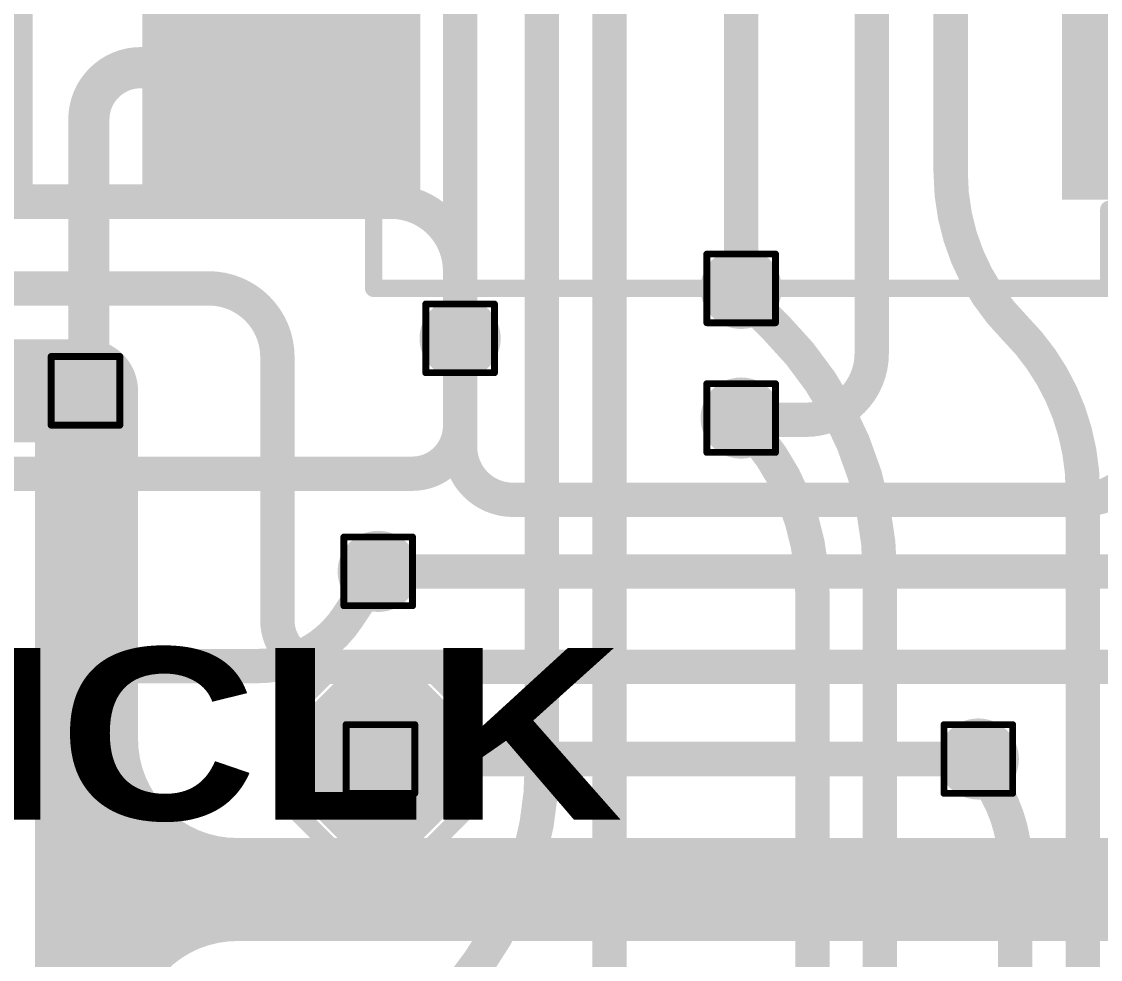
# Model space of a CAD drawing. Header units: inches. Extents: x -17 to 349, y -40 to 215.
# Drawn here: x 95.27 to 103.25, y 136.72 to 143.66 of the extents above; entities that cross this region are included whole.
import ezdxf

# ---------------------------------------------------------------- set-up
doc = ezdxf.new("R2010")
doc.units = ezdxf.units.IN
for name, color, linetype in [('Bottom Layer', 5, 'Continuous'), ('Drill Drawing', 1, 'Continuous'), ('Top Layer', 1, 'Continuous'), ('Top Overlay', 2, 'Continuous'), ('Top Paste', 8, 'Continuous'), ('Top Solder', 216, 'Continuous'), ('Via Holes', 16, 'Continuous')]:
    doc.layers.add(name, color=color, linetype=linetype)
doc.styles.add('Arial Black_Bold', font='', dxfattribs={"height": 0.2})
doc.styles.get('Arial Black_Bold').set_extended_font_data('Arial Black', bold=True)

# ---------------------------------------------------------------- blocks, each defined once
blk = doc.blocks.new('SMD6035_4P_61')
at = {"layer": 'Top Layer'}
for points in [[(-3.0998922, 1.8998946), (-1.2998958, 1.8998946), (-1.2998958, 0.4998974), (-3.0998922, 0.4998974)], [(1.2998958, 1.8998946), (3.0998922, 1.8998946), (3.0998922, 0.4998974), (1.2998958, 0.4998974)], [(-3.0998922, -0.4998974), (-1.2998958, -0.4998974), (-1.2998958, -1.8998946), (-3.0998922, -1.8998946)], [(1.2998958, -0.4998974), (3.0998922, -0.4998974), (3.0998922, -1.8998946), (1.2998958, -1.8998946)]]:
    blk.add_hatch(color=1, dxfattribs=at).paths.add_polyline_path(points)
at = {"layer": 'Top Paste'}
for points in [[(-3.0998922, 1.8998946), (-1.2998958, 1.8998946), (-1.2998958, 0.4998974), (-3.0998922, 0.4998974)], [(1.2998958, 1.8998946), (3.0998922, 1.8998946), (3.0998922, 0.4998974), (1.2998958, 0.4998974)], [(-3.0998922, -0.4998974), (-1.2998958, -0.4998974), (-1.2998958, -1.8998946), (-3.0998922, -1.8998946)], [(1.2998958, -0.4998974), (3.0998922, -0.4998974), (3.0998922, -1.8998946), (1.2998958, -1.8998946)]]:
    blk.add_hatch(color=8, dxfattribs=at).paths.add_polyline_path(points)
at = {"layer": 'Top Solder'}
for points in [[(-3.2014922, 2.0014946), (-1.1982958, 2.0014946), (-1.1982958, 0.3982974), (-3.2014922, 0.3982974)], [(1.1982958, 2.0014946), (3.2014922, 2.0014946), (3.2014922, 0.3982974), (1.1982958, 0.3982974)], [(-3.2014922, -0.3982974), (-1.1982958, -0.3982974), (-1.1982958, -2.0014946), (-3.2014922, -2.0014946)], [(1.1982958, -0.3982974), (3.2014922, -0.3982974), (3.2014922, -2.0014946), (1.1982958, -2.0014946)]]:
    blk.add_hatch(color=216, dxfattribs=at).paths.add_polyline_path(points)
at = {"layer": 'Top Overlay'}
for points, const_width in [([(1.095883, 1.8000218), (-1.095883, 1.8000218)], 0.1999996), ([(-2.999994, -0.2958592), (-2.999994, 0.2958592)], 0.1999996), ([(2.999994, -0.2958592), (2.999994, 0.254)], 0.1999996), ([(-3.4036, -1.2192), (-3.40360254, -0.9652)], 0.127), ([(-3.2766, -1.0922), (-3.40360254, -0.9652)], 0.127), ([(-3.4036, -1.2192), (-3.2766, -1.0922)], 0.127), ([(1.0446004, -1.7999964), (-1.0958576, -1.7999964)], 0.1999996)]:
    blk.add_lwpolyline(points, dxfattribs=dict(at, const_width=const_width))
for points, const_width in [([(-1.1458829, 1.8000218, 1), (-1.0458831, 1.8000218, 1)], 0.0999998), ([(1.0458831, 1.8000218, 1), (1.1458829, 1.8000218, 1)], 0.0999998), ([(-3.0499939, 0.2958592, 1), (-2.9499941, 0.2958592, 1)], 0.0999998), ([(2.9499941, 0.254, 1), (3.0499939, 0.254, 1)], 0.0999998), ([(-3.0499939, -0.2958592, 1), (-2.9499941, -0.2958592, 1)], 0.0999998), ([(2.9499941, -0.2958592, 1), (3.0499939, -0.2958592, 1)], 0.0999998), ([(-3.43535254, -0.9652, 1), (-3.37185254, -0.9652, 1)], 0.0635), ([(-3.43535254, -0.9652, 1), (-3.37185254, -0.9652, 1)], 0.0635), ([(-3.30835, -1.0922, 1), (-3.24485, -1.0922, 1)], 0.0635), ([(-3.30835, -1.0922, 1), (-3.24485, -1.0922, 1)], 0.0635), ([(-3.43535, -1.2192, 1), (-3.37185, -1.2192, 1)], 0.0635), ([(-3.43535, -1.2192, 1), (-3.37185, -1.2192, 1)], 0.0635), ([(-1.1458575, -1.7999964, 1), (-1.0458577, -1.7999964, 1)], 0.0999998), ([(0.9946004999999999, -1.7999964, 1), (1.0946003, -1.7999964, 1)], 0.0999998)]:
    blk.add_lwpolyline(points, format="xyb", close=True, dxfattribs=dict(at, const_width=const_width))
blk = doc.blocks.new('SSOP_28_208____62')
at = {"layer": 'Top Layer'}
for points in [[(-4.3249977, -3.34999965), (-2.47499886, -3.34999965), (-2.47499886, -3.79999875), (-4.3249977, -3.79999875)], [(2.4750014, -3.35000219), (4.32500024, -3.35000219), (4.32500024, -3.80000129), (2.4750014, -3.80000129)], [(-4.3249977, -4.00000089), (-2.47499886, -4.00000089), (-2.47499886, -4.449999989999999), (-4.3249977, -4.449999989999999)], [(2.47500394, -4.00000089), (4.32500278, -4.00000089), (4.32500278, -4.449999989999999), (2.47500394, -4.449999989999999)]]:
    blk.add_hatch(color=1, dxfattribs=at).paths.add_polyline_path(points)
at = {"layer": 'Top Paste'}
for points in [[(-4.3249977, -3.34999965), (-2.47499886, -3.34999965), (-2.47499886, -3.79999875), (-4.3249977, -3.79999875)], [(2.4750014, -3.35000219), (4.32500024, -3.35000219), (4.32500024, -3.80000129), (2.4750014, -3.80000129)], [(-4.3249977, -4.00000089), (-2.47499886, -4.00000089), (-2.47499886, -4.449999989999999), (-4.3249977, -4.449999989999999)], [(2.47500394, -4.00000089), (4.32500278, -4.00000089), (4.32500278, -4.449999989999999), (2.47500394, -4.449999989999999)]]:
    blk.add_hatch(color=8, dxfattribs=at).paths.add_polyline_path(points)
at = {"layer": 'Top Solder'}
for points in [[(-4.426597699999999, -2.59840095), (-2.37339886, -2.59840095), (-2.37339886, -3.25160005), (-4.426597699999999, -3.25160005)], [(2.37340394, -2.59840095), (4.42660278, -2.59840095), (4.42660278, -3.25160005), (2.37340394, -3.25160005)], [(-4.426597699999999, -3.24839965), (-2.37339886, -3.24839965), (-2.37339886, -3.90159875), (-4.426597699999999, -3.90159875)], [(2.3734014, -3.24840219), (4.42660024, -3.24840219), (4.42660024, -3.90160129), (2.3734014, -3.90160129)], [(-4.426597699999999, -3.89840089), (-2.37339886, -3.89840089), (-2.37339886, -4.55159999), (-4.426597699999999, -4.55159999)], [(2.37340394, -3.89840089), (4.42660278, -3.89840089), (4.42660278, -4.55159999), (2.37340394, -4.55159999)]]:
    blk.add_hatch(color=216, dxfattribs=at).paths.add_polyline_path(points)
at = {"layer": 'Top Overlay', "const_width": 0.127}
for points in [[(-2.7178, -5.20699746), (-2.7178, -4.6228)], [(2.7178, -5.206999999999999), (2.7178, -4.6228)], [(-2.7178, -5.20699746), (2.7178, -5.206999999999999)]]:
    blk.add_lwpolyline(points, dxfattribs=at)
at = {"layer": 'Top Overlay', "const_width": 0.0635}
for points in [[(-2.74955, -4.6228, 1), (-2.68605, -4.6228, 1)], [(2.68605, -4.6228, 1), (2.74955, -4.6228, 1)], [(-2.74955, -5.20699746, 1), (-2.68605, -5.20699746, 1)], [(-2.74955, -5.20699746, 1), (-2.68605, -5.20699746, 1)], [(2.68605, -5.206999999999999, 1), (2.74955, -5.206999999999999, 1)], [(2.68605, -5.206999999999999, 1), (2.74955, -5.206999999999999, 1)]]:
    blk.add_lwpolyline(points, format="xyb", close=True, dxfattribs=at)
blk = doc.blocks.new('T____________0_5___67')
at = {"layer": 'Top Layer'}
blk.add_hatch(color=1, dxfattribs=at).paths.add_polyline_path([(0.250000135, 0.5000002699999999), (-0.250000135, 0.5000002699999999), (-0.5000002699999999, 0.250000135), (-0.5000002699999999, -0.250000135), (-0.250000135, -0.5000002699999999), (0.250000135, -0.5000002699999999), (0.5000002699999999, -0.250000135), (0.5000002699999999, 0.250000135)])
at = {"layer": 'Top Paste'}
blk.add_hatch(color=8, dxfattribs=at).paths.add_polyline_path([(0.250000135, 0.5000002699999999), (-0.250000135, 0.5000002699999999), (-0.5000002699999999, 0.250000135), (-0.5000002699999999, -0.250000135), (-0.250000135, -0.5000002699999999), (0.250000135, -0.5000002699999999), (0.5000002699999999, -0.250000135), (0.5000002699999999, 0.250000135)])
at = {"layer": 'Top Solder'}
blk.add_hatch(color=216, dxfattribs=at).paths.add_polyline_path([(0.300800135, 0.6016002699999999), (-0.300800135, 0.6016002699999999), (-0.6016002699999999, 0.300800135), (-0.6016002699999999, -0.300800135), (-0.300800135, -0.6016002699999999), (0.300800135, -0.6016002699999999), (0.6016002699999999, -0.300800135), (0.6016002699999999, 0.300800135)])
at = {"layer": 'Top Overlay', "const_width": 0.127}
for points in [[(-0.33552384, 0.6795008), (-0.6818579199999999, 0.33316672)], [(-0.33552384, 0.6795008), (0.3364991999999999, 0.6795008)], [(0.3364991999999999, 0.6795008), (0.6836460799999999, 0.33235392)], [(-0.6818579199999999, 0.33316672), (-0.6818579199999999, -0.33414208)], [(0.6836460799999999, 0.33235392), (0.6836460799999999, -0.32983424)], [(-0.6818579199999999, -0.33414208), (-0.33739328, -0.6786067199999999)], [(0.6836460799999999, -0.32983424), (0.3348736, -0.6786067199999999)], [(-0.33739328, -0.6786067199999999), (0.3348736, -0.6786067199999999)]]:
    blk.add_lwpolyline(points, dxfattribs=at)
at = {"layer": 'Top Overlay', "const_width": 0.0635}
for points in [[(-0.36727384, 0.6795008, 1), (-0.30377384, 0.6795008, 1)], [(-0.36727384, 0.6795008, 1), (-0.30377384, 0.6795008, 1)], [(0.3047492, 0.6795008, 1), (0.3682492, 0.6795008, 1)], [(0.3047492, 0.6795008, 1), (0.3682492, 0.6795008, 1)], [(-0.71360792, 0.33316672, 1), (-0.65010792, 0.33316672, 1)], [(-0.71360792, 0.33316672, 1), (-0.65010792, 0.33316672, 1)], [(0.65189608, 0.33235392, 1), (0.71539608, 0.33235392, 1)], [(0.65189608, 0.33235392, 1), (0.71539608, 0.33235392, 1)], [(-0.71360792, -0.33414208, 1), (-0.65010792, -0.33414208, 1)], [(-0.71360792, -0.33414208, 1), (-0.65010792, -0.33414208, 1)], [(0.65189608, -0.32983424, 1), (0.71539608, -0.32983424, 1)], [(0.65189608, -0.32983424, 1), (0.71539608, -0.32983424, 1)], [(-0.36914328, -0.6786067199999999, 1), (-0.30564328, -0.6786067199999999, 1)], [(-0.36914328, -0.6786067199999999, 1), (-0.30564328, -0.6786067199999999, 1)], [(0.3031236, -0.6786067199999999, 1), (0.3666236, -0.6786067199999999, 1)], [(0.3031236, -0.6786067199999999, 1), (0.3666236, -0.6786067199999999, 1)]]:
    blk.add_lwpolyline(points, format="xyb", close=True, dxfattribs=at)

msp = doc.modelspace()

# ---------------------------------------------------------------- hatches: boundary and pattern name
at = {"layer": 'Bottom Layer'}
h = msp.add_hatch(color=5, dxfattribs=at)
edge = h.paths.add_edge_path()
edge.add_arc((100.59369772, 141.68247254), 0.2999994, 0, 360)
h = msp.add_hatch(color=5, dxfattribs=at)
edge = h.paths.add_edge_path()
edge.add_arc((98.51561196, 141.31290254), 0.2999994, 0, 360)
h = msp.add_hatch(color=5, dxfattribs=at)
edge = h.paths.add_edge_path()
edge.add_arc((95.74587404, 140.92501152), 0.2999994, 0, 360)
h = msp.add_hatch(color=5, dxfattribs=at)
edge = h.paths.add_edge_path()
edge.add_arc((100.59369772, 140.72371652), 0.2999994, 0, 360)
h = msp.add_hatch(color=5, dxfattribs=at)
edge = h.paths.add_edge_path()
edge.add_arc((97.91014453999999, 139.5899545), 0.2999994, 0, 360)
h = msp.add_hatch(color=5, dxfattribs=at)
edge = h.paths.add_edge_path()
edge.add_arc((97.92669771999999, 138.20267), 0.2999994, 0, 360)
h = msp.add_hatch(color=5, dxfattribs=at)
edge = h.paths.add_edge_path()
edge.add_arc((102.34721212, 138.20267), 0.2999994, 0, 360)
at = {"layer": 'Top Layer'}
h = msp.add_hatch(color=1, dxfattribs=at)
edge = h.paths.add_edge_path()
edge.add_arc((100.59369772, 141.68247254), 0.2999994, 0, 360)
h = msp.add_hatch(color=1, dxfattribs=at)
edge = h.paths.add_edge_path()
edge.add_arc((98.51561196, 141.31290254), 0.2999994, 0, 360)
h = msp.add_hatch(color=1, dxfattribs=at)
edge = h.paths.add_edge_path()
edge.add_arc((95.74587404, 140.92501152), 0.2999994, 0, 360)
h = msp.add_hatch(color=1, dxfattribs=at)
edge = h.paths.add_edge_path()
edge.add_arc((100.59369772, 140.72371652), 0.2999994, 0, 360)
h = msp.add_hatch(color=1, dxfattribs=at)
edge = h.paths.add_edge_path()
edge.add_arc((97.91014453999999, 139.5899545), 0.2999994, 0, 360)
h = msp.add_hatch(color=1, dxfattribs=at)
edge = h.paths.add_edge_path()
edge.add_arc((97.92669771999999, 138.20267), 0.2999994, 0, 360)
h = msp.add_hatch(color=1, dxfattribs=at)
edge = h.paths.add_edge_path()
edge.add_arc((102.34721212, 138.20267), 0.2999994, 0, 360)
at = {"layer": 'Via Holes'}
h = msp.add_hatch(color=7, dxfattribs=at)
edge = h.paths.add_edge_path()
edge.add_arc((100.59369772, 141.68247254), 0.1499997, 0, 360)
h = msp.add_hatch(color=7, dxfattribs=at)
edge = h.paths.add_edge_path()
edge.add_arc((98.51561196, 141.31290254), 0.1499997, 0, 360)
h = msp.add_hatch(color=7, dxfattribs=at)
edge = h.paths.add_edge_path()
edge.add_arc((95.74587404, 140.92501152), 0.1499997, 0, 360)
h = msp.add_hatch(color=7, dxfattribs=at)
edge = h.paths.add_edge_path()
edge.add_arc((100.59369772, 140.72371652), 0.1499997, 0, 360)
h = msp.add_hatch(color=7, dxfattribs=at)
edge = h.paths.add_edge_path()
edge.add_arc((97.91014453999999, 139.5899545), 0.1499997, 0, 360)
h = msp.add_hatch(color=7, dxfattribs=at)
edge = h.paths.add_edge_path()
edge.add_arc((97.92669771999999, 138.20267), 0.1499997, 0, 360)
h = msp.add_hatch(color=7, dxfattribs=at)
edge = h.paths.add_edge_path()
edge.add_arc((102.34721212, 138.20267), 0.1499997, 0, 360)

# ---------------------------------------------------------------- linework, layer by layer
at = {"layer": 'Bottom Layer'}
for points, const_width in [([(100.59369772, 141.68247254), (100.59369772, 149.17547)], 0.254), ([(101.55889772, 141.19987), (101.55889772, 149.17547)], 0.254), ([(87.25869772, 142.32367268), (98.00352256, 142.32367268)], 0.254), ([(98.51569831999998, 140.50984598), (98.51569831999998, 141.81149692)], 0.254), ([(87.11790805999999, 141.68247254), (96.65669772, 141.68247254)], 0.254), ([(86.68437324, 140.92501152), (95.74587404, 140.92501152)], 0.7619999999999999), ([(95.75329083999999, 138.35000016), (95.75329083999999, 140.92501152)], 0.7619999999999999), ([(97.16469771999999, 139.227052), (97.16469771999999, 141.17447254)], 0.254), ([(100.59369772, 140.72371652), (100.8593487, 140.71074728)], 0.254), ([(100.8593487, 140.71074728), (101.06976992, 140.7107422)], 0.254), ([(98.90662718, 140.11891712), (103.10405592, 140.11891712)], 0.254), ([(97.91014453999999, 139.5899545), (104.04692678, 139.5899545)], 0.254), ([(97.5085934, 138.88315632), (105.2036758, 138.88315632)], 0.254), ([(95.75329083999999, 136.1249373), (95.75329083999999, 138.35000016)], 0.7619999999999999), ([(97.98648931999999, 138.20267), (102.37700632, 138.20267)], 0.254), ([(96.865821, 137.23747), (105.60542252, 137.23747)], 0.7619999999999999)]:
    msp.add_lwpolyline(points, dxfattribs=dict(at, const_width=const_width))
for points, const_width in [([(97.94002255999999, 142.32367268, 1), (98.06702256, 142.32367268, 1)], 0.127), ([(97.94002255999999, 142.32367268, 1), (98.06702256, 142.32367268, 1)], 0.127), ([(98.45219832, 141.81149692, 1), (98.57919831999999, 141.81149692, 1)], 0.127), ([(98.45219832, 141.81149692, 1), (98.57919831999999, 141.81149692, 1)], 0.127), ([(96.59319772, 141.68247254, 1), (96.72019772, 141.68247254, 1)], 0.127), ([(96.59319772, 141.68247254, 1), (96.72019772, 141.68247254, 1)], 0.127), ([(100.53019772, 141.68247254, 1), (100.65719772, 141.68247254, 1)], 0.127), ([(95.55537403999999, 140.92501152, 1), (95.93637403999999, 140.92501152, 1)], 0.3809999999999999), ([(95.56279083999999, 140.92501152, 1), (95.94379083999999, 140.92501152, 1)], 0.3809999999999999), ([(97.10119772, 141.17447254, 1), (97.22819772, 141.17447254, 1)], 0.127), ([(97.10119772, 141.17447254, 1), (97.22819772, 141.17447254, 1)], 0.127), ([(101.49539772, 141.19987, 1), (101.62239772, 141.19987, 1)], 0.127), ([(101.49539772, 141.19987, 1), (101.62239772, 141.19987, 1)], 0.127), ([(100.53019772, 140.72371652, 1), (100.65719772, 140.72371652, 1)], 0.127), ([(100.7958487, 140.71074728, 1), (100.9228487, 140.71074728, 1)], 0.127), ([(100.7958487, 140.71074728, 1), (100.9228487, 140.71074728, 1)], 0.127), ([(101.00626992, 140.7107422, 1), (101.13326992, 140.7107422, 1)], 0.127), ([(101.00626992, 140.7107422, 1), (101.13326992, 140.7107422, 1)], 0.127), ([(98.45219832, 140.50984598, 1), (98.57919831999999, 140.50984598, 1)], 0.127), ([(98.45219832, 140.50984598, 1), (98.57919831999999, 140.50984598, 1)], 0.127), ([(98.84312718, 140.11891712, 1), (98.97012717999999, 140.11891712, 1)], 0.127), ([(98.84312718, 140.11891712, 1), (98.97012717999999, 140.11891712, 1)], 0.127), ([(103.04055592, 140.11891712, 1), (103.16755592, 140.11891712, 1)], 0.127), ([(103.04055592, 140.11891712, 1), (103.16755592, 140.11891712, 1)], 0.127), ([(97.84664453999999, 139.5899545, 1), (97.97364454, 139.5899545, 1)], 0.127), ([(97.10119772, 139.227052, 1), (97.22819772, 139.227052, 1)], 0.127), ([(97.10119772, 139.227052, 1), (97.22819772, 139.227052, 1)], 0.127), ([(97.44509339999999, 138.88315632, 1), (97.5720934, 138.88315632, 1)], 0.127), ([(97.44509339999999, 138.88315632, 1), (97.5720934, 138.88315632, 1)], 0.127), ([(95.56279083999999, 138.35000016, 1), (95.94379083999999, 138.35000016, 1)], 0.3809999999999999), ([(95.56279083999999, 138.35000016, 1), (95.94379083999999, 138.35000016, 1)], 0.3809999999999999), ([(95.56279083999999, 138.35000016, 1), (95.94379083999999, 138.35000016, 1)], 0.3809999999999999), ([(97.92298932, 138.20267, 1), (98.04998932, 138.20267, 1)], 0.127), ([(102.31350632, 138.20267, 1), (102.44050632, 138.20267, 1)], 0.127), ([(96.675321, 137.23747, 1), (97.056321, 137.23747, 1)], 0.3809999999999999), ([(96.675321, 137.23747, 1), (97.056321, 137.23747, 1)], 0.3809999999999999), ([(96.675321, 137.23746746, 1), (97.056321, 137.23746746, 1)], 0.3809999999999999)]:
    msp.add_lwpolyline(points, format="xyb", close=True, dxfattribs=dict(at, const_width=const_width))
for points, const_width in [([(98.00352256, 142.32367268, -0.4142135623730951), (98.51569831999998, 141.81149692)], 0.254), ([(96.65669772, 141.68247254, -0.4142135623730951), (97.16469771999999, 141.17447254)], 0.254), ([(101.55889772, 141.19987, -0.4142135623730951), (101.06976992, 140.7107422)], 0.254), ([(103.61611484, 140.63097604, -0.4142135623730951), (103.10405592, 140.11891712)], 0.254), ([(98.90662718, 140.11891712, -0.4142135623730951), (98.51569831999998, 140.50984598)], 0.254), ([(97.5085934, 138.88315632, -0.4142135623730951), (97.16469771999999, 139.227052)], 0.254), ([(96.865821, 137.23747, -0.4142135623730951), (95.75329083999999, 138.35000016)], 0.7619999999999999), ([(95.75329083999999, 136.1249373, -0.4142135623730951), (96.865821, 137.23746746)], 0.7619999999999999)]:
    msp.add_lwpolyline(points, format="xyb", dxfattribs=dict(at, const_width=const_width))
at = {"layer": 'Drill Drawing', "const_width": 0.0508}
for points in [[(100.33969772, 141.93647254), (100.84769772, 141.93647254)], [(100.33969772, 141.42847254), (100.33969772, 141.93647254)], [(100.84769772, 141.42847254), (100.84769772, 141.93647254)], [(98.26161196, 141.56690254), (98.76961195999999, 141.56690254)], [(98.26161196, 141.05890254), (98.26161196, 141.56690254)], [(98.76961195999999, 141.05890254), (98.76961195999999, 141.56690254)], [(100.33969772, 141.42847254), (100.84769772, 141.42847254)], [(95.49187404, 141.17901152), (95.99987404, 141.17901152)], [(95.49187404, 140.67101152), (95.49187404, 141.17901152)], [(95.99987404, 140.67101152), (95.99987404, 141.17901152)], [(98.26161196, 141.05890254), (98.76961195999999, 141.05890254)], [(100.33969772, 140.97771652), (100.84769772, 140.97771652)], [(100.33969772, 140.46971652), (100.33969772, 140.97771652)], [(100.84769772, 140.46971652), (100.84769772, 140.97771652)], [(95.49187404, 140.67101152), (95.99987404, 140.67101152)], [(100.33969772, 140.46971652), (100.84769772, 140.46971652)], [(97.65614454, 139.8439545), (98.16414454, 139.8439545)], [(97.65614454, 139.3359545), (97.65614454, 139.8439545)], [(98.16414454, 139.3359545), (98.16414454, 139.8439545)], [(97.65614454, 139.3359545), (98.16414454, 139.3359545)], [(97.67269772, 138.45667), (98.18069772, 138.45667)], [(97.67269772, 137.94867), (97.67269772, 138.45667)], [(98.18069772, 137.94867), (98.18069772, 138.45667)], [(102.09321212, 138.45667), (102.60121212, 138.45667)], [(102.09321212, 137.94867), (102.09321212, 138.45667)], [(102.60121212, 137.94867), (102.60121212, 138.45667)], [(97.67269772, 137.94867), (98.18069772, 137.94867)], [(102.09321212, 137.94867), (102.60121212, 137.94867)]]:
    msp.add_lwpolyline(points, dxfattribs=at)
at = {"layer": 'Drill Drawing', "const_width": 0.0254}
for points in [[(100.32699772, 141.93647254, 1), (100.35239772, 141.93647254, 1)], [(100.32699772, 141.93647254, 1), (100.35239772, 141.93647254, 1)], [(100.83499772, 141.93647254, 1), (100.86039772, 141.93647254, 1)], [(100.83499772, 141.93647254, 1), (100.86039772, 141.93647254, 1)], [(98.24891196, 141.56690254, 1), (98.27431195999999, 141.56690254, 1)], [(98.24891196, 141.56690254, 1), (98.27431195999999, 141.56690254, 1)], [(98.75691196, 141.56690254, 1), (98.78231196, 141.56690254, 1)], [(98.75691196, 141.56690254, 1), (98.78231196, 141.56690254, 1)], [(100.32699772, 141.42847254, 1), (100.35239772, 141.42847254, 1)], [(100.32699772, 141.42847254, 1), (100.35239772, 141.42847254, 1)], [(100.83499772, 141.42847254, 1), (100.86039772, 141.42847254, 1)], [(100.83499772, 141.42847254, 1), (100.86039772, 141.42847254, 1)], [(95.47917404, 141.17901152, 1), (95.50457404, 141.17901152, 1)], [(95.47917404, 141.17901152, 1), (95.50457404, 141.17901152, 1)], [(95.98717403999999, 141.17901152, 1), (96.01257404, 141.17901152, 1)], [(95.98717403999999, 141.17901152, 1), (96.01257404, 141.17901152, 1)], [(98.24891196, 141.05890254, 1), (98.27431195999999, 141.05890254, 1)], [(98.24891196, 141.05890254, 1), (98.27431195999999, 141.05890254, 1)], [(98.75691196, 141.05890254, 1), (98.78231196, 141.05890254, 1)], [(98.75691196, 141.05890254, 1), (98.78231196, 141.05890254, 1)], [(100.32699772, 140.97771652, 1), (100.35239772, 140.97771652, 1)], [(100.32699772, 140.97771652, 1), (100.35239772, 140.97771652, 1)], [(100.83499772, 140.97771652, 1), (100.86039772, 140.97771652, 1)], [(100.83499772, 140.97771652, 1), (100.86039772, 140.97771652, 1)], [(95.47917404, 140.67101152, 1), (95.50457404, 140.67101152, 1)], [(95.47917404, 140.67101152, 1), (95.50457404, 140.67101152, 1)], [(95.98717403999999, 140.67101152, 1), (96.01257404, 140.67101152, 1)], [(95.98717403999999, 140.67101152, 1), (96.01257404, 140.67101152, 1)], [(100.32699772, 140.46971652, 1), (100.35239772, 140.46971652, 1)], [(100.32699772, 140.46971652, 1), (100.35239772, 140.46971652, 1)], [(100.83499772, 140.46971652, 1), (100.86039772, 140.46971652, 1)], [(100.83499772, 140.46971652, 1), (100.86039772, 140.46971652, 1)], [(97.64344453999999, 139.8439545, 1), (97.66884454, 139.8439545, 1)], [(97.64344453999999, 139.8439545, 1), (97.66884454, 139.8439545, 1)], [(98.15144453999999, 139.8439545, 1), (98.17684453999999, 139.8439545, 1)], [(98.15144453999999, 139.8439545, 1), (98.17684453999999, 139.8439545, 1)], [(97.64344453999999, 139.3359545, 1), (97.66884454, 139.3359545, 1)], [(97.64344453999999, 139.3359545, 1), (97.66884454, 139.3359545, 1)], [(98.15144453999999, 139.3359545, 1), (98.17684453999999, 139.3359545, 1)], [(98.15144453999999, 139.3359545, 1), (98.17684453999999, 139.3359545, 1)], [(97.65999771999999, 138.45667, 1), (97.68539772, 138.45667, 1)], [(97.65999771999999, 138.45667, 1), (97.68539772, 138.45667, 1)], [(98.16799772, 138.45667, 1), (98.19339772, 138.45667, 1)], [(98.16799772, 138.45667, 1), (98.19339772, 138.45667, 1)], [(102.08051212, 138.45667, 1), (102.10591212, 138.45667, 1)], [(102.08051212, 138.45667, 1), (102.10591212, 138.45667, 1)], [(102.58851212, 138.45667, 1), (102.61391212, 138.45667, 1)], [(102.58851212, 138.45667, 1), (102.61391212, 138.45667, 1)], [(97.65999771999999, 137.94867, 1), (97.68539772, 137.94867, 1)], [(97.65999771999999, 137.94867, 1), (97.68539772, 137.94867, 1)], [(98.16799772, 137.94867, 1), (98.19339772, 137.94867, 1)], [(98.16799772, 137.94867, 1), (98.19339772, 137.94867, 1)], [(102.08051212, 137.94867, 1), (102.10591212, 137.94867, 1)], [(102.08051212, 137.94867, 1), (102.10591212, 137.94867, 1)], [(102.58851212, 137.94867, 1), (102.61391212, 137.94867, 1)], [(102.58851212, 137.94867, 1), (102.61391212, 137.94867, 1)]]:
    msp.add_lwpolyline(points, format="xyb", close=True, dxfattribs=at)
at = {"layer": 'Top Layer'}
for points, const_width in [([(99.12049772, 138.16672646), (99.12049772, 150.0565452)], 0.254), ([(99.62005476, 132.81871328), (99.62005476, 146.6978016)], 0.254), ([(102.14276498, 142.5386151), (102.14276498, 146.01830334)], 0.254), ([(98.51561196, 141.31290254), (98.51561196, 144.35015326)], 0.254), ([(96.15356435999999, 143.3144708), (97.19369943999999, 143.3144708)], 0.3048), ([(95.7705222, 141.20365968), (95.7705222, 142.93142864)], 0.3048), ([(100.6170835, 141.62601596), (100.85675028, 141.3863441)], 0.254), ([(98.51561196, 140.66565466), (98.51561196, 141.31290254)], 0.254), ([(95.74587404, 141.17901152), (95.7705222, 141.20365968)], 0.3048), ([(100.59369772, 140.71073712), (100.59369772, 140.72371652)], 0.254), ([(93.8245774, 140.3118733), (98.16183059999999, 140.3118733)], 0.254), ([(103.12005538, 132.81871328), (103.12005538, 140.17922688)], 0.254), ([(97.68193316, 139.24661762), (97.91014453999999, 139.5899545)], 0.254), ([(101.6200533, 139.5435868), (101.62005584, 139.54244634)], 0.254), ([(101.62005584, 132.81871074), (101.62005584, 139.54244634)], 0.254), ([(101.1200543, 132.81871328), (101.1200543, 139.44077522)], 0.254), ([(91.85937178, 138.88951648), (97.0146396, 138.88951648)], 0.254), ([(97.0146396, 138.88951648), (97.01577752, 138.88951394)], 0.254), ([(102.2909816, 138.20639364), (102.34721212, 138.20267)], 0.254), ([(102.34721212, 138.20267), (102.4864092, 137.94340204)], 0.254), ([(102.62004876, 137.41263602), (102.6200513, 137.41035256)], 0.254), ([(102.6200513, 132.81871328), (102.6200513, 137.41035256)], 0.254)]:
    msp.add_lwpolyline(points, dxfattribs=dict(at, const_width=const_width))
for points, const_width in [([(95.7705222, 142.93142864, -0.4142135623730951), (96.15356435999999, 143.3144708)], 0.3048), ([(102.6200513, 141.3863441, -0.198912367379658), (102.14276498, 142.5386151)], 0.254), ([(100.6170835, 141.62601596, -0.1989182138202393), (100.59369772, 141.68247254)], 0.254), ([(100.85675028, 141.3863441, -0.1989119964247803), (101.62005584, 139.5435868)], 0.254), ([(102.6200513, 141.3863441, -0.198912367379658), (103.12005538, 140.17922688)], 0.254), ([(100.59370026, 140.71073966, -0.1988025816355367), (101.1200543, 139.44077522)], 0.254), ([(98.51561196, 140.66565466, -0.4142135623730951), (98.16183059999999, 140.3118733)], 0.254), ([(97.68193316, 139.24661762, -0.2511292955966005), (97.01577752, 138.88951394)], 0.254), ([(99.12049772, 138.16672646, -0.1546254915279767), (98.65708996, 136.70407)], 0.254), ([(102.4864092, 137.94340204, -0.1236543513271162), (102.6200513, 137.41263602)], 0.254), ([(98.65708996, 136.70407, -0.0429653925980495), (98.3765495, 136.37067468)], 0.254)]:
    msp.add_lwpolyline(points, format="xyb", dxfattribs=dict(at, const_width=const_width))
for points, const_width in [([(96.07736435999999, 143.3144708, 1), (96.22976436, 143.3144708, 1)], 0.1524), ([(96.07736435999999, 143.3144708, 1), (96.22976436, 143.3144708, 1)], 0.1524), ([(97.11749944, 143.3144708, 1), (97.26989943999999, 143.3144708, 1)], 0.1524), ([(95.69432219999999, 142.93142864, 1), (95.8467222, 142.93142864, 1)], 0.1524), ([(95.69432219999999, 142.93142864, 1), (95.8467222, 142.93142864, 1)], 0.1524), ([(102.07926498, 142.5386151, 1), (102.20626498, 142.5386151, 1)], 0.127), ([(102.07926498, 142.5386151, 1), (102.20626498, 142.5386151, 1)], 0.127), ([(100.53019772, 141.68247254, 1), (100.65719772, 141.68247254, 1)], 0.127), ([(100.5535835, 141.62601596, 1), (100.6805835, 141.62601596, 1)], 0.127), ([(100.5535835, 141.62601596, 1), (100.6805835, 141.62601596, 1)], 0.127), ([(100.79325028, 141.3863441, 1), (100.92025028, 141.3863441, 1)], 0.127), ([(100.79325028, 141.3863441, 1), (100.92025028, 141.3863441, 1)], 0.127), ([(102.5565513, 141.3863441, 1), (102.6835513, 141.3863441, 1)], 0.127), ([(102.5565513, 141.3863441, 1), (102.6835513, 141.3863441, 1)], 0.127), ([(98.45211196, 141.31290254, 1), (98.57911195999999, 141.31290254, 1)], 0.127), ([(98.45211196, 141.31290254, 1), (98.57911195999999, 141.31290254, 1)], 0.127), ([(95.69432219999999, 141.20365968, 1), (95.8467222, 141.20365968, 1)], 0.1524), ([(95.69432219999999, 141.20365968, 1), (95.8467222, 141.20365968, 1)], 0.1524), ([(95.66967403999999, 141.17901152, 1), (95.82207403999999, 141.17901152, 1)], 0.1524), ([(100.53019772, 140.72371652, 1), (100.65719772, 140.72371652, 1)], 0.127), ([(100.53019772, 140.71073712, 1), (100.65719772, 140.71073712, 1)], 0.127), ([(100.53020026, 140.71073966, 1), (100.65720026, 140.71073966, 1)], 0.127), ([(98.45211196, 140.66565466, 1), (98.57911195999999, 140.66565466, 1)], 0.127), ([(98.45211196, 140.66565466, 1), (98.57911195999999, 140.66565466, 1)], 0.127), ([(98.0983306, 140.3118733, 1), (98.22533059999999, 140.3118733, 1)], 0.127), ([(98.0983306, 140.3118733, 1), (98.22533059999999, 140.3118733, 1)], 0.127), ([(103.05655538, 140.17922688, 1), (103.18355538, 140.17922688, 1)], 0.127), ([(103.05655538, 140.17922688, 1), (103.18355538, 140.17922688, 1)], 0.127), ([(97.84664453999999, 139.5899545, 1), (97.97364454, 139.5899545, 1)], 0.127), ([(101.5565533, 139.5435868, 1), (101.6835533, 139.5435868, 1)], 0.127), ([(101.55655584, 139.5435868, 1), (101.68355584, 139.5435868, 1)], 0.127), ([(101.55655584, 139.54244634, 1), (101.68355584, 139.54244634, 1)], 0.127), ([(101.55655584, 139.54244634, 1), (101.68355584, 139.54244634, 1)], 0.127), ([(101.0565543, 139.44077522, 1), (101.1835543, 139.44077522, 1)], 0.127), ([(101.0565543, 139.44077522, 1), (101.1835543, 139.44077522, 1)], 0.127), ([(97.61843316, 139.24661762, 1), (97.74543316, 139.24661762, 1)], 0.127), ([(97.61843316, 139.24661762, 1), (97.74543316, 139.24661762, 1)], 0.127), ([(96.95113959999999, 138.88951648, 1), (97.0781396, 138.88951648, 1)], 0.127), ([(96.95113959999999, 138.88951648, 1), (97.0781396, 138.88951648, 1)], 0.127), ([(96.95227752, 138.88951394, 1), (97.07927751999999, 138.88951394, 1)], 0.127), ([(96.95227752, 138.88951394, 1), (97.07927751999999, 138.88951394, 1)], 0.127), ([(102.2274816, 138.20639364, 1), (102.3544816, 138.20639364, 1)], 0.127), ([(102.28371212, 138.20267, 1), (102.41071212, 138.20267, 1)], 0.127), ([(102.28371212, 138.20267, 1), (102.41071212, 138.20267, 1)], 0.127), ([(99.05699772, 138.16672646, 1), (99.18399772, 138.16672646, 1)], 0.127), ([(99.05699772, 138.16672646, 1), (99.18399772, 138.16672646, 1)], 0.127), ([(102.4229092, 137.94340204, 1), (102.5499092, 137.94340204, 1)], 0.127), ([(102.4229092, 137.94340204, 1), (102.5499092, 137.94340204, 1)], 0.127), ([(102.55654876, 137.41263602, 1), (102.68354876, 137.41263602, 1)], 0.127), ([(102.5565513, 137.41263602, 1), (102.6835513, 137.41263602, 1)], 0.127), ([(102.5565513, 137.41035256, 1), (102.6835513, 137.41035256, 1)], 0.127), ([(102.5565513, 137.41035256, 1), (102.6835513, 137.41035256, 1)], 0.127), ([(98.59358995999999, 136.70407, 1), (98.72058996, 136.70407, 1)], 0.127), ([(98.59358995999999, 136.70407, 1), (98.72058996, 136.70407, 1)], 0.127)]:
    msp.add_lwpolyline(points, format="xyb", close=True, dxfattribs=dict(at, const_width=const_width))

# ---------------------------------------------------------------- block references
msp.add_blockref('SSOP_28_208____62', (100.59369772, 146.88947))
for name, p, rotation in [('SMD6035_4P_61', (93.35469771999999, 145.48947026), 270), ('T____________0_5___67', (97.92669771999999, 138.20267), 90)]:
    msp.add_blockref(name, p, dxfattribs=dict(rotation=rotation))

# ---------------------------------------------------------------- texts
at = {"layer": 'Top Overlay', "style": 'Arial Black_Bold'}
msp.add_text('MCLK', height=1.27, rotation=360, dxfattribs=at).set_placement((93.85633501999999, 137.75413648))

doc.saveas('drawing.dxf')
